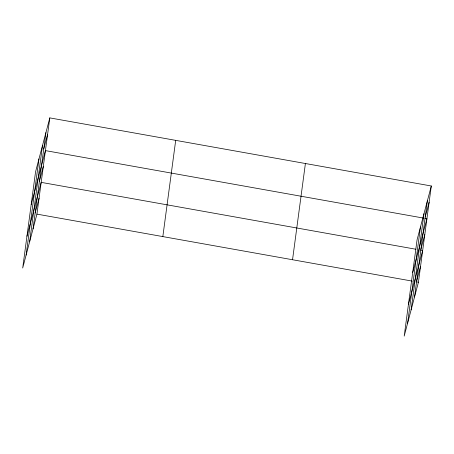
<?xml version="1.0" encoding="UTF-8"?>
<svg xmlns="http://www.w3.org/2000/svg" width="454" height="454" viewBox="0 0 454 454"><rect width="100%" height="100%" fill="white"/><g stroke="black" fill="none" stroke-linecap="round" stroke-linejoin="round"><path stroke-width="0.68" d="M26.111 255.097L38.982 158.872M29.629 241.789L42.5 145.558M33.046 228.867L45.911 132.642M49.809 117.892L35.565 171.788L22.7 268.013L36.939 214.118L49.809 117.892L431.3 185.987L418.435 282.212L404.191 336.108L417.061 239.882L431.3 185.987M162.833 236.591L175.698 140.365M292.541 259.739L305.406 163.514M407.607 323.191L420.472 226.96M411.12 309.878L423.991 213.652M414.536 296.961L427.401 200.73M43.726 148.997L47.619 134.253M31.19 204.504L45.434 150.609L423.542 218.096M39.413 181.237L43.312 166.487M26.945 236.262L41.189 182.366L415.909 249.246M35.168 212.988L39.061 198.239M425.216 217.091L429.115 202.342M412.686 272.599L426.925 218.703L424.893 218.34M420.903 249.325L424.802 234.576M408.441 304.35L422.68 250.455L420.648 250.092M416.659 281.083L420.557 266.333M36.939 214.118L412.34 281.122M416.403 281.849L418.435 282.212"/></g></svg>
